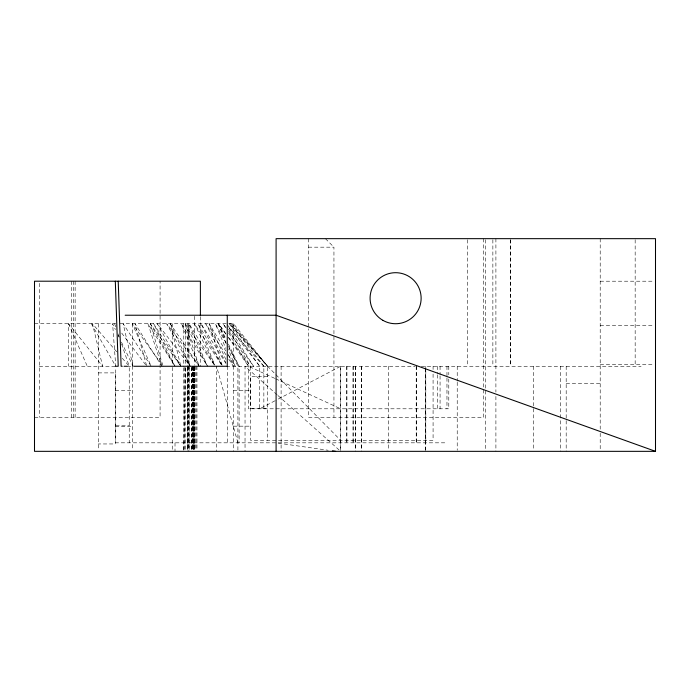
<?xml version="1.0" encoding="UTF-8"?>
<svg xmlns="http://www.w3.org/2000/svg" width="690" height="690" viewBox="0 0 690 690"><rect width="100%" height="100%" fill="white"/><g stroke="black" fill="none" stroke-linecap="round" stroke-linejoin="round"><path stroke-width="0.52" stroke-dasharray="3.45 2.59" d="M340.653 450.268L340.653 366.269L275.905 400.295M183.79 450.26L185.489 366.269M274.956 400.795L259.725 408.799L259.725 366.269L229.235 323.731L267.591 366.269L340.653 440.332M308.421 247.175L333.943 247.175L333.943 417.312M600.205 281.201L653.37 281.201M34.5 323.731L115.808 323.731M120.069 323.731L233.556 323.731L267.591 366.269L267.591 440.332M600.205 325.439L653.37 325.439M600.205 364.562L653.37 364.562M39.261 366.269L115.316 366.269M127.245 366.269L133.049 366.269L123.139 323.731L151.153 366.269L132.264 323.731L163.082 366.269M226.329 366.269L415.139 366.269M421.262 366.269L641.096 366.269M98.325 372.893L115.342 372.893L115.342 443.955L98.325 443.955M267.591 376.524L250.573 376.524L250.573 440.332L433.079 440.332L433.079 373.782M566.18 383.278L600.205 383.278M115.342 390.609L132.359 390.609M233.556 390.687L250.573 390.687M250.573 408.428L267.591 408.428M34.5 417.312L160.089 417.312L160.089 281.201M115.748 425.816L129.237 425.816M115.342 426.239L132.359 426.239M233.556 426.161L250.573 426.161M444.765 442.825L115.748 442.825L115.748 367.33M278.225 443.135L328.199 450.268M274.724 378.353L248.547 366.269L228.433 337.626M275.69 378.801L340.653 408.799M277.095 394.792L245.036 366.269L245.036 451.338M277.897 395.499L339.057 449.915M325.439 238.662L333.943 247.175M228.873 327.672L263.856 366.269L263.856 408.799M116.748 351.822L92.46 323.731L102.62 366.269L68.56 323.731L68.56 366.269M122.294 358.239L129.237 366.269L129.237 442.825M231.935 323.731L267.591 366.269L230.426 323.731L263.856 366.269M227.105 324.567L259.725 366.269M226.087 343.517L218.195 323.731L225.94 333.943M228.519 337.341L250.453 366.269L250.453 408.799M121.699 333.089L146.763 366.269L135.016 323.731L161.865 366.269M162.78 365.252L150.291 323.731L180.849 366.269L170.318 323.731L197.952 364.493M226.251 328.069L223.146 323.731L225.906 328.354M228.726 331.545L253.541 366.269L228.752 327.353M198.824 365.252L185.17 323.731L214.012 364.527M225.992 334.15L218.678 323.731L226.113 339.204M221.274 364.493L194.416 323.731L214.771 365.303M225.906 354.746L205.724 323.731L225.742 362.483M228.795 359.18L233.41 366.269L228.356 354.401M173.854 364.458L147.91 323.731L161.529 365.252M225.992 363.552L201.04 323.731L221.49 364.38M189.034 364.484L189.043 323.731L214.124 364.458M222.128 365.252L209.13 323.731L225.742 350.882M228.511 355.41L235.152 366.269L228.45 349.451M228.666 332.977L248.547 366.269L248.547 408.799L448.785 408.799L448.785 379.026M228.58 329.277L250.453 366.269M150.291 323.731L175.01 366.269L153.594 323.731L180.849 366.269L157.346 323.731L190.276 366.269L166.678 323.731L199.151 366.269L181.392 323.731L207.474 366.269L188.948 323.731M91.365 323.731L115.748 366.269L112.608 323.731L115.403 329.535M221.387 364.415L198.116 323.731L214.84 365.277M226.173 343.154L215.306 323.731L225.828 348.459M228.77 347.777L239.12 366.269L239.12 442.825M185.17 323.731L206.483 364.38M228.433 344.034L239.12 366.269M118.188 335.331L119.111 337.263M121.44 342.102L133.049 366.269M209.13 323.731L225.906 359.499M170.318 323.731L189.819 365.303M218.195 323.731L225.811 340.17M228.502 345.966L237.903 366.269L237.903 451.338M68.56 323.731L87.302 366.269M114.626 323.731L115.67 326.767M118.102 333.856L119.146 336.901M121.578 343.991L129.237 366.269M237.903 442.825L216.548 366.269L216.548 451.338M635.162 239.74L635.162 366.269M600.205 238.662L600.205 429.206M600.205 433.26L600.205 450.285M566.18 366.269L566.18 451.338M560.418 366.269L560.418 451.338M533.698 366.269L533.698 450.268M510.479 239.74L510.479 366.269M510.298 239.74L510.298 366.269M495.903 238.662L495.903 392.11M495.903 396.422L495.903 451.338M492.867 239.74L492.867 366.269M485.363 239.74L485.363 451.338M483.664 238.662L483.664 417.312L308.421 417.312L308.421 328.733M467.346 239.74L467.346 366.269M457.22 366.269L457.22 381.156M457.22 382.217L457.22 450.268M448.785 366.269L448.785 374.774M446.965 366.269L446.965 376.904M446.965 377.965L446.965 408.799M440.065 366.269L440.065 374.774M440.065 375.834L440.065 408.799M437.512 366.269L437.512 373.713M437.512 374.774L437.512 408.799M433.079 366.269L433.079 369.486M425.808 366.269L425.808 369.486M425.808 370.565L425.808 440.332M425.601 368.391L425.601 451.338M425.454 368.391L425.454 450.268M416.363 366.269L416.363 442.825M416.208 366.269L416.208 442.825M388.41 366.269L388.41 450.26M361.439 366.269L361.439 451.338M361.301 366.269L361.301 450.26M355.669 366.269L355.669 451.338M355.54 366.269L355.54 450.26M353.177 366.269L353.177 442.825M353.038 366.269L353.038 442.825M346.915 366.269L346.915 442.825M346.777 366.269L346.777 442.825M340.653 366.269L340.653 451.338M308.421 238.662L308.421 327.664M281.106 366.269L281.106 451.338M233.556 323.731L233.556 451.338M227.691 366.269L227.691 442.825M200.385 316.736L200.385 366.269M196.961 366.269L196.978 450.26M196.012 366.269L196.012 450.26M195.003 366.269L195.003 450.26M194.675 367.347L194.684 450.26M194.451 316.287L194.451 365.2M194.511 366.269L194.511 450.26M194.33 367.347L194.33 450.26M194.028 366.269L194.106 450.26M193.821 366.269L193.787 450.26M193.579 367.347L193.579 450.26M193.562 367.347L193.562 450.26M193.381 366.269L193.381 450.26M193.157 366.269L193.157 450.26M193.131 367.347L193.131 450.26M192.933 367.347L192.933 450.26M192.821 366.269L192.821 450.26M192.683 366.269L192.639 450.26M192.45 366.269L192.45 450.26M191.673 367.347L191.673 450.26M191.423 367.347L191.423 450.26M189.207 367.347L189.207 450.26M189.043 365.553L189.034 450.26M188.422 323.731L188.422 451.338M188.068 366.269L188.068 450.26M187.896 367.347L187.896 450.26M187.602 367.347L187.602 450.26M187.404 323.731L187.421 364.484M187.404 365.553L187.421 450.26M185.489 323.731L185.489 365.2M185.489 367.347L185.489 451.338M184.471 367.347L184.48 450.26M183.756 323.731L183.773 366.623M183.756 367.701L183.773 451.338M175.01 442.825L175.01 451.338M172.25 323.731L172.25 365.2M172.25 367.347L172.25 450.26M132.359 323.731L132.359 450.26M98.325 323.731L98.325 450.26M75.132 281.201L75.132 417.312M73.382 281.201L73.382 417.312M71.622 281.201L71.622 417.312M39.261 283.34L39.261 417.312"/><path stroke-width="1.03" d="M125.166 315.227L276.095 315.227L655.5 451.338L655.5 238.662L276.095 238.662L276.095 451.338M115.316 366.269L118.223 366.269L115.316 281.201M122.277 366.269L121.121 366.269L118.223 281.201M124.01 366.269L127.245 366.269M133.817 366.269L227.269 366.269L227.269 315.227M655.5 451.338L34.5 451.338L34.5 281.201L200.385 281.201L200.385 315.658M332.451 450.881L335.642 451.338M382.855 320.315A25.521 25.521 0 0 0 421.133 298.209A25.521 25.521 0 0 0 382.855 276.112A25.521 25.521 0 0 0 382.855 320.315"/></g></svg>
